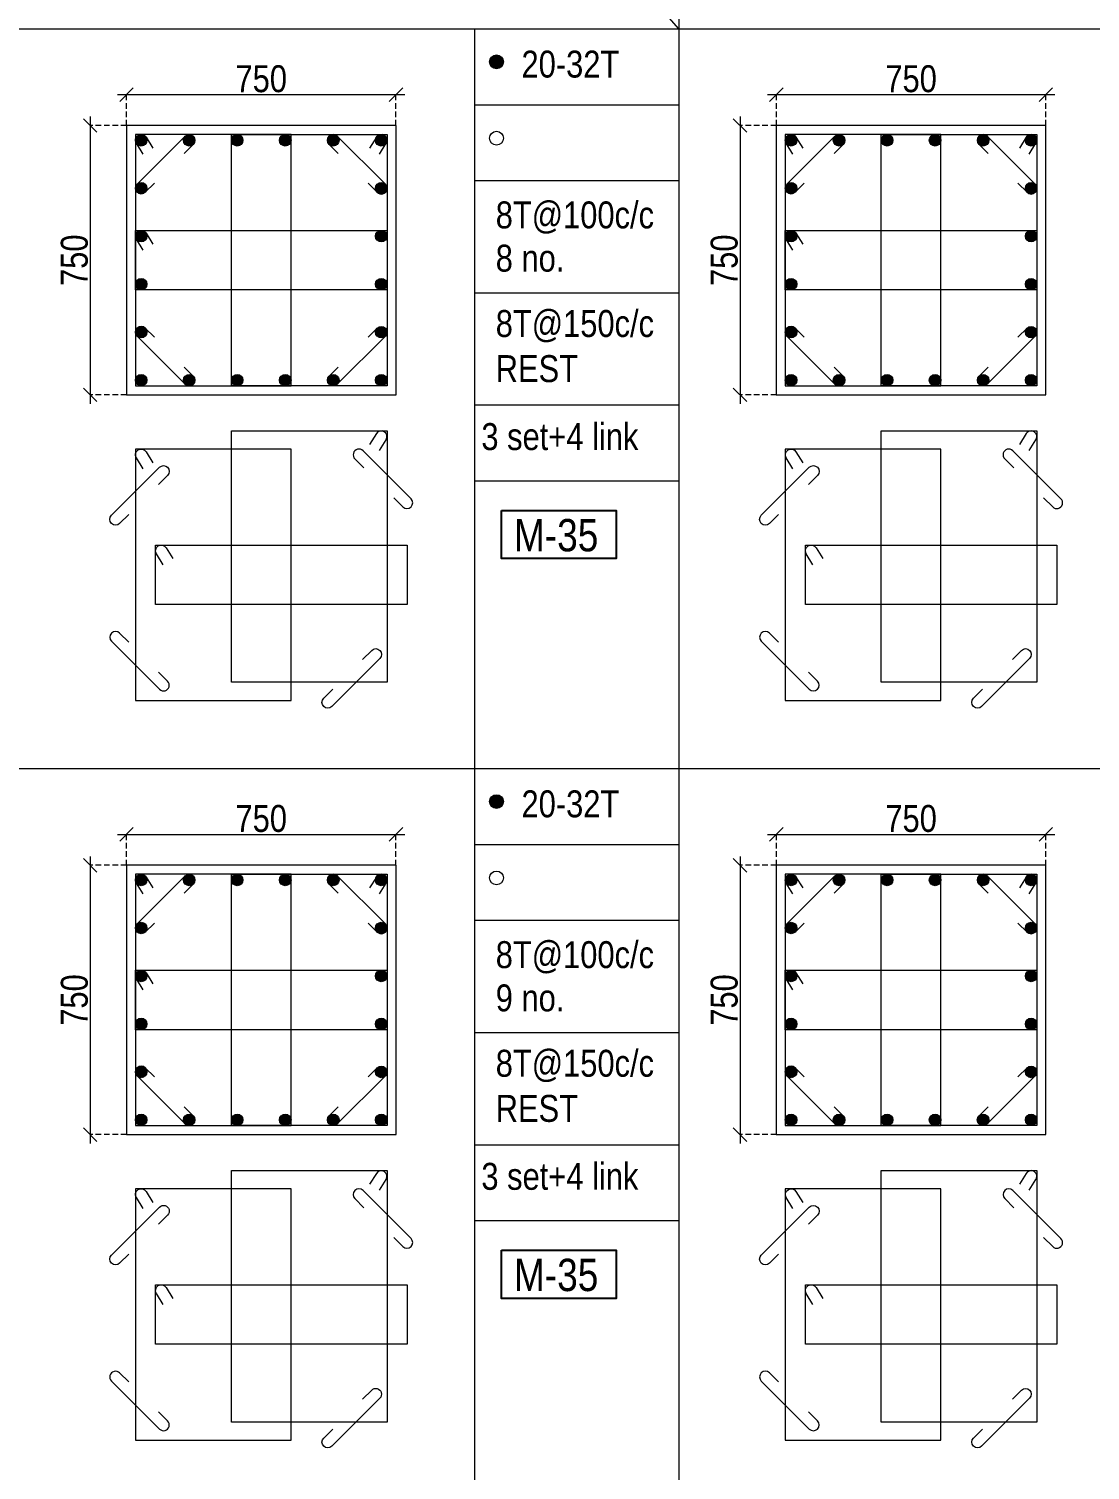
# Model space of a CAD drawing. Header units: millimetres. Extents: x 1112055 to 3390982, y -148532 to 766891.
# Drawn here: x 2265526 to 2277340, y 525023 to 541078 of the extents above; entities that cross this region are included whole.
import ezdxf
from ezdxf.enums import TextEntityAlignment as Align

# ---------------------------------------------------------------- set-up
doc = ezdxf.new("R2010")
doc.units = ezdxf.units.MM
doc.header["$PDMODE"] = 35
doc.header["$PDSIZE"] = -25
doc.linetypes.add('DASHED2', pattern=[0.375, 0.25, -0.125])
doc.linetypes.add('Hidden', pattern=[9.525, 6.35, -3.175])
for name, color, linetype, lineweight in [('B COL. SIZE DIM', 220, 'Continuous', 25), ('B COLSCH', 204, 'Continuous', 20), ('B COLUMN', 1, 'Hidden', 9), ('B STEEL', 34, 'Continuous', 15)]:
    doc.layers.add(name, color=color, linetype=linetype, lineweight=lineweight)
doc.layers.add('B TEXT', color=7, linetype='Continuous')
doc.styles.add('dim inside', font='romans.shx', dxfattribs={"width": 0.8, "height": 125})
doc.styles.add('SWINC', font='swissc.ttf')
doc.dimstyles.new('dim inside', dxfattribs={"dimtxt": 125, "dimasz": 100, "dimexe": 0, "dimexo": 0, "dimgap": 10, "dimtad": 0, "dimdec": 0, "dimzin": 0, "dimdsep": 46, "dimtxsty": 'dim inside', "dimblk": 'SMALL', "dimcen": 0.09, "dimadec": 0, "dimazin": 0, "dimtfac": 1, "dimtdec": 0, "dimtofl": 0, "dimtmove": 0, "dimatfit": 3, "dimfxl": 1, "dimtolj": 1, "dimtzin": 0, "dimarcsym": 2})

# ---------------------------------------------------------------- blocks, each defined once
blk = doc.blocks.new('_Oblique')
at = {"color": 0, "linetype": 'ByBlock', "lineweight": -2}
blk.add_line((-0.5, -0.5), (0.5, 0.5), dxfattribs=at)
blk = doc.blocks.new('*D3460')
at = {"layer": 'B COL. SIZE DIM', "color": 250, "lineweight": 9, "ltscale": 250, "transparency": 16777216}
blk.add_line((2266513, 540345), (2269713, 540345), dxfattribs=at)
at = {"layer": 'B COL. SIZE DIM', "color": 250, "linetype": 'DASHED2', "lineweight": 9, "ltscale": 250, "transparency": 16777216}
for p, q in [((2266613, 540000), (2266613, 540345)), ((2269613, 540000), (2269613, 540345))]:
    blk.add_line(p, q, dxfattribs=at)
at = {"layer": 'Defpoints', "color": 0, "transparency": 16777216}
for p in [(2269613, 540345), (2266613, 540000), (2269613, 540000)]:
    blk.add_point(p, dxfattribs=at)
at = {"layer": 'B COL. SIZE DIM', "color": 250, "lineweight": 9, "transparency": 16777216, "xscale": 150, "yscale": 150, "zscale": 150, "rotation": 180}
blk.add_blockref('_Oblique', (2266613, 540345), dxfattribs=at)
at = {"layer": 'B COL. SIZE DIM', "color": 250, "lineweight": 9, "transparency": 16777216, "xscale": 150, "yscale": 150, "zscale": 150}
blk.add_blockref('_Oblique', (2269613, 540345), dxfattribs=at)
at = {"layer": 'B COL. SIZE DIM', "color": 6, "transparency": 16777216, "insert": (2268113, 540520), "char_height": 300, "attachment_point": 5, "style": 'SWINC'}
blk.add_mtext('\\A1;750', dxfattribs=at)
blk = doc.blocks.new('*D3461')
at = {"layer": 'B COL. SIZE DIM', "color": 250, "lineweight": 9, "ltscale": 250, "transparency": 16777216}
blk.add_line((2266209, 540100), (2266209, 536900), dxfattribs=at)
at = {"layer": 'B COL. SIZE DIM', "color": 250, "linetype": 'DASHED2', "lineweight": 9, "ltscale": 250, "transparency": 16777216}
for p, q in [((2266613, 540000), (2266209, 540000)), ((2266613, 537000), (2266209, 537000))]:
    blk.add_line(p, q, dxfattribs=at)
at = {"layer": 'Defpoints', "color": 0, "transparency": 16777216}
for p in [(2266613, 540000), (2266209, 537000), (2266613, 537000)]:
    blk.add_point(p, dxfattribs=at)
at = {"layer": 'B COL. SIZE DIM', "color": 250, "lineweight": 9, "transparency": 16777216, "xscale": 150, "yscale": 150, "zscale": 150}
for p, rotation in [((2266209, 540000), 90), ((2266209, 537000), 270)]:
    blk.add_blockref('_Oblique', p, dxfattribs=dict(at, rotation=rotation))
at = {"layer": 'B COL. SIZE DIM', "color": 6, "transparency": 16777216, "insert": (2266034, 538500), "char_height": 300, "attachment_point": 5, "rotation": 90, "style": 'SWINC'}
blk.add_mtext('\\A1;750', dxfattribs=at)
blk = doc.blocks.new('*D3462')
at = {"layer": 'B COL. SIZE DIM', "color": 250, "lineweight": 9, "ltscale": 250, "transparency": 16777216}
blk.add_line((2266513, 532105), (2269713, 532105), dxfattribs=at)
at = {"layer": 'B COL. SIZE DIM', "color": 250, "linetype": 'DASHED2', "lineweight": 9, "ltscale": 250, "transparency": 16777216}
for p, q in [((2266613, 531760), (2266613, 532105)), ((2269613, 531760), (2269613, 532105))]:
    blk.add_line(p, q, dxfattribs=at)
at = {"layer": 'Defpoints', "color": 0, "transparency": 16777216}
for p in [(2269613, 532105), (2266613, 531760), (2269613, 531760)]:
    blk.add_point(p, dxfattribs=at)
at = {"layer": 'B COL. SIZE DIM', "color": 250, "lineweight": 9, "transparency": 16777216, "xscale": 150, "yscale": 150, "zscale": 150, "rotation": 180}
blk.add_blockref('_Oblique', (2266613, 532105), dxfattribs=at)
at = {"layer": 'B COL. SIZE DIM', "color": 250, "lineweight": 9, "transparency": 16777216, "xscale": 150, "yscale": 150, "zscale": 150}
blk.add_blockref('_Oblique', (2269613, 532105), dxfattribs=at)
at = {"layer": 'B COL. SIZE DIM', "color": 6, "transparency": 16777216, "insert": (2268113, 532280), "char_height": 300, "attachment_point": 5, "style": 'SWINC'}
blk.add_mtext('\\A1;750', dxfattribs=at)
blk = doc.blocks.new('*D3463')
at = {"layer": 'B COL. SIZE DIM', "color": 250, "lineweight": 9, "ltscale": 250, "transparency": 16777216}
blk.add_line((2266209, 531860), (2266209, 528660), dxfattribs=at)
at = {"layer": 'B COL. SIZE DIM', "color": 250, "linetype": 'DASHED2', "lineweight": 9, "ltscale": 250, "transparency": 16777216}
for p, q in [((2266613, 531760), (2266209, 531760)), ((2266613, 528760), (2266209, 528760))]:
    blk.add_line(p, q, dxfattribs=at)
at = {"layer": 'Defpoints', "color": 0, "transparency": 16777216}
for p in [(2266613, 531760), (2266209, 528760), (2266613, 528760)]:
    blk.add_point(p, dxfattribs=at)
at = {"layer": 'B COL. SIZE DIM', "color": 250, "lineweight": 9, "transparency": 16777216, "xscale": 150, "yscale": 150, "zscale": 150}
for p, rotation in [((2266209, 531760), 90), ((2266209, 528760), 270)]:
    blk.add_blockref('_Oblique', p, dxfattribs=dict(at, rotation=rotation))
at = {"layer": 'B COL. SIZE DIM', "color": 6, "transparency": 16777216, "insert": (2266034, 530260), "char_height": 300, "attachment_point": 5, "rotation": 90, "style": 'SWINC'}
blk.add_mtext('\\A1;750', dxfattribs=at)
blk = doc.blocks.new('*D3496')
at = {"layer": 'B COL. SIZE DIM', "color": 250, "lineweight": 9, "ltscale": 250, "transparency": 16777216}
blk.add_line((2273747, 540345), (2276947, 540345), dxfattribs=at)
at = {"layer": 'B COL. SIZE DIM', "color": 250, "linetype": 'DASHED2', "lineweight": 9, "ltscale": 250, "transparency": 16777216}
for p, q in [((2273847, 540000), (2273847, 540345)), ((2276847, 540000), (2276847, 540345))]:
    blk.add_line(p, q, dxfattribs=at)
at = {"layer": 'Defpoints', "color": 0, "transparency": 16777216}
for p in [(2276847, 540345), (2273847, 540000), (2276847, 540000)]:
    blk.add_point(p, dxfattribs=at)
at = {"layer": 'B COL. SIZE DIM', "color": 250, "lineweight": 9, "transparency": 16777216, "xscale": 150, "yscale": 150, "zscale": 150, "rotation": 180}
blk.add_blockref('_Oblique', (2273847, 540345), dxfattribs=at)
at = {"layer": 'B COL. SIZE DIM', "color": 250, "lineweight": 9, "transparency": 16777216, "xscale": 150, "yscale": 150, "zscale": 150}
blk.add_blockref('_Oblique', (2276847, 540345), dxfattribs=at)
at = {"layer": 'B COL. SIZE DIM', "color": 6, "transparency": 16777216, "insert": (2275347, 540520), "char_height": 300, "attachment_point": 5, "style": 'SWINC'}
blk.add_mtext('\\A1;750', dxfattribs=at)
blk = doc.blocks.new('*D3497')
at = {"layer": 'B COL. SIZE DIM', "color": 250, "lineweight": 9, "ltscale": 250, "transparency": 16777216}
blk.add_line((2273443, 540100), (2273443, 536900), dxfattribs=at)
at = {"layer": 'B COL. SIZE DIM', "color": 250, "linetype": 'DASHED2', "lineweight": 9, "ltscale": 250, "transparency": 16777216}
for p, q in [((2273847, 540000), (2273443, 540000)), ((2273847, 537000), (2273443, 537000))]:
    blk.add_line(p, q, dxfattribs=at)
at = {"layer": 'Defpoints', "color": 0, "transparency": 16777216}
for p in [(2273847, 540000), (2273443, 537000), (2273847, 537000)]:
    blk.add_point(p, dxfattribs=at)
at = {"layer": 'B COL. SIZE DIM', "color": 250, "lineweight": 9, "transparency": 16777216, "xscale": 150, "yscale": 150, "zscale": 150}
for p, rotation in [((2273443, 540000), 90), ((2273443, 537000), 270)]:
    blk.add_blockref('_Oblique', p, dxfattribs=dict(at, rotation=rotation))
at = {"layer": 'B COL. SIZE DIM', "color": 6, "transparency": 16777216, "insert": (2273268, 538500), "char_height": 300, "attachment_point": 5, "rotation": 90, "style": 'SWINC'}
blk.add_mtext('\\A1;750', dxfattribs=at)
blk = doc.blocks.new('*D3498')
at = {"layer": 'B COL. SIZE DIM', "color": 250, "lineweight": 9, "ltscale": 250, "transparency": 16777216}
blk.add_line((2273747, 532105), (2276947, 532105), dxfattribs=at)
at = {"layer": 'B COL. SIZE DIM', "color": 250, "linetype": 'DASHED2', "lineweight": 9, "ltscale": 250, "transparency": 16777216}
for p, q in [((2273847, 531760), (2273847, 532105)), ((2276847, 531760), (2276847, 532105))]:
    blk.add_line(p, q, dxfattribs=at)
at = {"layer": 'Defpoints', "color": 0, "transparency": 16777216}
for p in [(2276847, 532105), (2273847, 531760), (2276847, 531760)]:
    blk.add_point(p, dxfattribs=at)
at = {"layer": 'B COL. SIZE DIM', "color": 250, "lineweight": 9, "transparency": 16777216, "xscale": 150, "yscale": 150, "zscale": 150, "rotation": 180}
blk.add_blockref('_Oblique', (2273847, 532105), dxfattribs=at)
at = {"layer": 'B COL. SIZE DIM', "color": 250, "lineweight": 9, "transparency": 16777216, "xscale": 150, "yscale": 150, "zscale": 150}
blk.add_blockref('_Oblique', (2276847, 532105), dxfattribs=at)
at = {"layer": 'B COL. SIZE DIM', "color": 6, "transparency": 16777216, "insert": (2275347, 532280), "char_height": 300, "attachment_point": 5, "style": 'SWINC'}
blk.add_mtext('\\A1;750', dxfattribs=at)
blk = doc.blocks.new('*D3499')
at = {"layer": 'B COL. SIZE DIM', "color": 250, "lineweight": 9, "ltscale": 250, "transparency": 16777216}
blk.add_line((2273443, 531860), (2273443, 528660), dxfattribs=at)
at = {"layer": 'B COL. SIZE DIM', "color": 250, "linetype": 'DASHED2', "lineweight": 9, "ltscale": 250, "transparency": 16777216}
for p, q in [((2273847, 531760), (2273443, 531760)), ((2273847, 528760), (2273443, 528760))]:
    blk.add_line(p, q, dxfattribs=at)
at = {"layer": 'Defpoints', "color": 0, "transparency": 16777216}
for p in [(2273847, 531760), (2273443, 528760), (2273847, 528760)]:
    blk.add_point(p, dxfattribs=at)
at = {"layer": 'B COL. SIZE DIM', "color": 250, "lineweight": 9, "transparency": 16777216, "xscale": 150, "yscale": 150, "zscale": 150}
for p, rotation in [((2273443, 531760), 90), ((2273443, 528760), 270)]:
    blk.add_blockref('_Oblique', p, dxfattribs=dict(at, rotation=rotation))
at = {"layer": 'B COL. SIZE DIM', "color": 6, "transparency": 16777216, "insert": (2273268, 530260), "char_height": 300, "attachment_point": 5, "rotation": 90, "style": 'SWINC'}
blk.add_mtext('\\A1;750', dxfattribs=at)

msp = doc.modelspace()

# ---------------------------------------------------------------- hatches: boundary and pattern name
at = {"layer": 'B STEEL', "lineweight": 9, "ltscale": 0.5}
h = msp.add_hatch(color=34, dxfattribs=at)
edge = h.paths.add_edge_path()
edge.add_arc((2270731.6, 540709.4), 76.8, 0, 360)
h = msp.add_hatch(color=34, dxfattribs=at)
edge = h.paths.add_edge_path()
edge.add_arc((2266777.2, 539836.2), 64, 0, 360)
at = {"layer": 'B STEEL'}
h = msp.add_hatch(color=34, dxfattribs=at)
edge = h.paths.add_edge_path()
edge.add_arc((2267311.6, 539836.2), 64, 0, 360)
h = msp.add_hatch(color=34, dxfattribs=at)
edge = h.paths.add_edge_path()
edge.add_arc((2267846, 539836.2), 64, 0, 360)
h = msp.add_hatch(color=34, dxfattribs=at)
edge = h.paths.add_edge_path()
edge.add_arc((2268380.4, 539836.2), 64, 0, 360)
h = msp.add_hatch(color=34, dxfattribs=at)
edge = h.paths.add_edge_path()
edge.add_arc((2268914.8, 539836.2), 64, 0, 360)
at = {"layer": 'B STEEL', "lineweight": 9, "ltscale": 0.5}
h = msp.add_hatch(color=34, dxfattribs=at)
edge = h.paths.add_edge_path()
edge.add_arc((2269449.2, 539836.2), 64, 180, 540, ccw=False)
h = msp.add_hatch(color=34, dxfattribs=at)
edge = h.paths.add_edge_path()
edge.add_arc((2274010.8, 539836.2), 64, 0, 360)
at = {"layer": 'B STEEL'}
h = msp.add_hatch(color=34, dxfattribs=at)
edge = h.paths.add_edge_path()
edge.add_arc((2274545.2, 539836.2), 64, 0, 360)
h = msp.add_hatch(color=34, dxfattribs=at)
edge = h.paths.add_edge_path()
edge.add_arc((2275079.6, 539836.2), 64, 0, 360)
h = msp.add_hatch(color=34, dxfattribs=at)
edge = h.paths.add_edge_path()
edge.add_arc((2275614, 539836.2), 64, 0, 360)
h = msp.add_hatch(color=34, dxfattribs=at)
edge = h.paths.add_edge_path()
edge.add_arc((2276148.4, 539836.2), 64, 0, 360)
at = {"layer": 'B STEEL', "lineweight": 9, "ltscale": 0.5}
h = msp.add_hatch(color=34, dxfattribs=at)
edge = h.paths.add_edge_path()
edge.add_arc((2276682.7, 539836.2), 64, 180, 540, ccw=False)
at = {"layer": 'B STEEL'}
h = msp.add_hatch(color=34, dxfattribs=at)
edge = h.paths.add_edge_path()
edge.add_arc((2266777.2, 539301.8), 64, 0, 360)
h = msp.add_hatch(color=34, dxfattribs=at)
edge = h.paths.add_edge_path()
edge.add_arc((2269449.2, 539301.8), 64, 0, 360)
h = msp.add_hatch(color=34, dxfattribs=at)
edge = h.paths.add_edge_path()
edge.add_arc((2274010.8, 539301.8), 64, 0, 360)
h = msp.add_hatch(color=34, dxfattribs=at)
edge = h.paths.add_edge_path()
edge.add_arc((2276682.7, 539301.8), 64, 0, 360)
h = msp.add_hatch(color=34, dxfattribs=at)
edge = h.paths.add_edge_path()
edge.add_arc((2266777.2, 538767.4), 64, 0, 360)
h = msp.add_hatch(color=34, dxfattribs=at)
edge = h.paths.add_edge_path()
edge.add_arc((2269449.2, 538767.4), 64, 0, 360)
h = msp.add_hatch(color=34, dxfattribs=at)
edge = h.paths.add_edge_path()
edge.add_arc((2274010.8, 538767.4), 64, 0, 360)
h = msp.add_hatch(color=34, dxfattribs=at)
edge = h.paths.add_edge_path()
edge.add_arc((2276682.7, 538767.4), 64, 0, 360)
h = msp.add_hatch(color=34, dxfattribs=at)
edge = h.paths.add_edge_path()
edge.add_arc((2266777.2, 538233), 64, 0, 360)
h = msp.add_hatch(color=34, dxfattribs=at)
edge = h.paths.add_edge_path()
edge.add_arc((2269449.2, 538233), 64, 0, 360)
h = msp.add_hatch(color=34, dxfattribs=at)
edge = h.paths.add_edge_path()
edge.add_arc((2274010.8, 538233), 64, 0, 360)
h = msp.add_hatch(color=34, dxfattribs=at)
edge = h.paths.add_edge_path()
edge.add_arc((2276682.7, 538233), 64, 0, 360)
h = msp.add_hatch(color=34, dxfattribs=at)
edge = h.paths.add_edge_path()
edge.add_arc((2266777.2, 537698.6), 64, 0, 360)
h = msp.add_hatch(color=34, dxfattribs=at)
edge = h.paths.add_edge_path()
edge.add_arc((2269449.2, 537698.6), 64, 0, 360)
h = msp.add_hatch(color=34, dxfattribs=at)
edge = h.paths.add_edge_path()
edge.add_arc((2274010.8, 537698.6), 64, 0, 360)
h = msp.add_hatch(color=34, dxfattribs=at)
edge = h.paths.add_edge_path()
edge.add_arc((2276682.7, 537698.6), 64, 0, 360)
at = {"layer": 'B STEEL', "lineweight": 9, "ltscale": 0.5}
h = msp.add_hatch(color=34, dxfattribs=at)
edge = h.paths.add_edge_path()
edge.add_arc((2266777.2, 537164.2), 64, 0, 360, ccw=False)
at = {"layer": 'B STEEL'}
h = msp.add_hatch(color=34, dxfattribs=at)
edge = h.paths.add_edge_path()
edge.add_arc((2267311.6, 537164.2), 64, 0, 360)
h = msp.add_hatch(color=34, dxfattribs=at)
edge = h.paths.add_edge_path()
edge.add_arc((2267846, 537164.2), 64, 0, 360)
h = msp.add_hatch(color=34, dxfattribs=at)
edge = h.paths.add_edge_path()
edge.add_arc((2268380.4, 537164.2), 64, 0, 360)
h = msp.add_hatch(color=34, dxfattribs=at)
edge = h.paths.add_edge_path()
edge.add_arc((2268914.8, 537164.2), 64, 0, 360)
at = {"layer": 'B STEEL', "lineweight": 9, "ltscale": 0.5}
h = msp.add_hatch(color=34, dxfattribs=at)
edge = h.paths.add_edge_path()
edge.add_arc((2269449.2, 537164.2), 64, -180, 180)
h = msp.add_hatch(color=34, dxfattribs=at)
edge = h.paths.add_edge_path()
edge.add_arc((2274010.8, 537164.2), 64, 0, 360, ccw=False)
at = {"layer": 'B STEEL'}
h = msp.add_hatch(color=34, dxfattribs=at)
edge = h.paths.add_edge_path()
edge.add_arc((2274545.2, 537164.2), 64, 0, 360)
h = msp.add_hatch(color=34, dxfattribs=at)
edge = h.paths.add_edge_path()
edge.add_arc((2275079.6, 537164.2), 64, 0, 360)
h = msp.add_hatch(color=34, dxfattribs=at)
edge = h.paths.add_edge_path()
edge.add_arc((2275614, 537164.2), 64, 0, 360)
h = msp.add_hatch(color=34, dxfattribs=at)
edge = h.paths.add_edge_path()
edge.add_arc((2276148.4, 537164.2), 64, 0, 360)
at = {"layer": 'B STEEL', "lineweight": 9, "ltscale": 0.5}
h = msp.add_hatch(color=34, dxfattribs=at)
edge = h.paths.add_edge_path()
edge.add_arc((2276682.7, 537164.2), 64, -180, 180)
h = msp.add_hatch(color=34, dxfattribs=at)
edge = h.paths.add_edge_path()
edge.add_arc((2270731.6, 532469.5), 76.8, 0, 360)
h = msp.add_hatch(color=34, dxfattribs=at)
edge = h.paths.add_edge_path()
edge.add_arc((2266777.2, 531596.3), 64, 0, 360)
at = {"layer": 'B STEEL'}
h = msp.add_hatch(color=34, dxfattribs=at)
edge = h.paths.add_edge_path()
edge.add_arc((2267311.6, 531596.3), 64, 0, 360)
h = msp.add_hatch(color=34, dxfattribs=at)
edge = h.paths.add_edge_path()
edge.add_arc((2267846, 531596.3), 64, 0, 360)
h = msp.add_hatch(color=34, dxfattribs=at)
edge = h.paths.add_edge_path()
edge.add_arc((2268380.4, 531596.3), 64, 0, 360)
h = msp.add_hatch(color=34, dxfattribs=at)
edge = h.paths.add_edge_path()
edge.add_arc((2268914.8, 531596.3), 64, 0, 360)
at = {"layer": 'B STEEL', "lineweight": 9, "ltscale": 0.5}
h = msp.add_hatch(color=34, dxfattribs=at)
edge = h.paths.add_edge_path()
edge.add_arc((2269449.2, 531596.3), 64, 180, 540, ccw=False)
h = msp.add_hatch(color=34, dxfattribs=at)
edge = h.paths.add_edge_path()
edge.add_arc((2274010.8, 531596.3), 64, 0, 360)
at = {"layer": 'B STEEL'}
h = msp.add_hatch(color=34, dxfattribs=at)
edge = h.paths.add_edge_path()
edge.add_arc((2274545.2, 531596.3), 64, 0, 360)
h = msp.add_hatch(color=34, dxfattribs=at)
edge = h.paths.add_edge_path()
edge.add_arc((2275079.6, 531596.3), 64, 0, 360)
h = msp.add_hatch(color=34, dxfattribs=at)
edge = h.paths.add_edge_path()
edge.add_arc((2275614, 531596.3), 64, 0, 360)
h = msp.add_hatch(color=34, dxfattribs=at)
edge = h.paths.add_edge_path()
edge.add_arc((2276148.4, 531596.3), 64, 0, 360)
at = {"layer": 'B STEEL', "lineweight": 9, "ltscale": 0.5}
h = msp.add_hatch(color=34, dxfattribs=at)
edge = h.paths.add_edge_path()
edge.add_arc((2276682.7, 531596.3), 64, 180, 540, ccw=False)
at = {"layer": 'B STEEL'}
h = msp.add_hatch(color=34, dxfattribs=at)
edge = h.paths.add_edge_path()
edge.add_arc((2266777.2, 531062), 64, 0, 360)
h = msp.add_hatch(color=34, dxfattribs=at)
edge = h.paths.add_edge_path()
edge.add_arc((2269449.2, 531062), 64, 0, 360)
h = msp.add_hatch(color=34, dxfattribs=at)
edge = h.paths.add_edge_path()
edge.add_arc((2274010.8, 531062), 64, 0, 360)
h = msp.add_hatch(color=34, dxfattribs=at)
edge = h.paths.add_edge_path()
edge.add_arc((2276682.7, 531062), 64, 0, 360)
h = msp.add_hatch(color=34, dxfattribs=at)
edge = h.paths.add_edge_path()
edge.add_arc((2266777.2, 530527.6), 64, 0, 360)
h = msp.add_hatch(color=34, dxfattribs=at)
edge = h.paths.add_edge_path()
edge.add_arc((2269449.2, 530527.6), 64, 0, 360)
h = msp.add_hatch(color=34, dxfattribs=at)
edge = h.paths.add_edge_path()
edge.add_arc((2274010.8, 530527.6), 64, 0, 360)
h = msp.add_hatch(color=34, dxfattribs=at)
edge = h.paths.add_edge_path()
edge.add_arc((2276682.7, 530527.6), 64, 0, 360)
h = msp.add_hatch(color=34, dxfattribs=at)
edge = h.paths.add_edge_path()
edge.add_arc((2266777.2, 529993.2), 64, 0, 360)
h = msp.add_hatch(color=34, dxfattribs=at)
edge = h.paths.add_edge_path()
edge.add_arc((2269449.2, 529993.2), 64, 0, 360)
h = msp.add_hatch(color=34, dxfattribs=at)
edge = h.paths.add_edge_path()
edge.add_arc((2274010.8, 529993.2), 64, 0, 360)
h = msp.add_hatch(color=34, dxfattribs=at)
edge = h.paths.add_edge_path()
edge.add_arc((2276682.7, 529993.2), 64, 0, 360)
h = msp.add_hatch(color=34, dxfattribs=at)
edge = h.paths.add_edge_path()
edge.add_arc((2266777.2, 529458.8), 64, 0, 360)
h = msp.add_hatch(color=34, dxfattribs=at)
edge = h.paths.add_edge_path()
edge.add_arc((2269449.2, 529458.8), 64, 0, 360)
h = msp.add_hatch(color=34, dxfattribs=at)
edge = h.paths.add_edge_path()
edge.add_arc((2274010.8, 529458.8), 64, 0, 360)
h = msp.add_hatch(color=34, dxfattribs=at)
edge = h.paths.add_edge_path()
edge.add_arc((2276682.7, 529458.8), 64, 0, 360)
at = {"layer": 'B STEEL', "lineweight": 9, "ltscale": 0.5}
h = msp.add_hatch(color=34, dxfattribs=at)
edge = h.paths.add_edge_path()
edge.add_arc((2266777.2, 528924.4), 64, 0, 360, ccw=False)
at = {"layer": 'B STEEL'}
h = msp.add_hatch(color=34, dxfattribs=at)
edge = h.paths.add_edge_path()
edge.add_arc((2267311.6, 528924.4), 64, 0, 360)
h = msp.add_hatch(color=34, dxfattribs=at)
edge = h.paths.add_edge_path()
edge.add_arc((2267846, 528924.4), 64, 0, 360)
h = msp.add_hatch(color=34, dxfattribs=at)
edge = h.paths.add_edge_path()
edge.add_arc((2268380.4, 528924.4), 64, 0, 360)
h = msp.add_hatch(color=34, dxfattribs=at)
edge = h.paths.add_edge_path()
edge.add_arc((2268914.8, 528924.4), 64, 0, 360)
at = {"layer": 'B STEEL', "lineweight": 9, "ltscale": 0.5}
h = msp.add_hatch(color=34, dxfattribs=at)
edge = h.paths.add_edge_path()
edge.add_arc((2269449.2, 528924.4), 64, -180, 180)
h = msp.add_hatch(color=34, dxfattribs=at)
edge = h.paths.add_edge_path()
edge.add_arc((2274010.8, 528924.4), 64, 0, 360, ccw=False)
at = {"layer": 'B STEEL'}
h = msp.add_hatch(color=34, dxfattribs=at)
edge = h.paths.add_edge_path()
edge.add_arc((2274545.2, 528924.4), 64, 0, 360)
h = msp.add_hatch(color=34, dxfattribs=at)
edge = h.paths.add_edge_path()
edge.add_arc((2275079.6, 528924.4), 64, 0, 360)
h = msp.add_hatch(color=34, dxfattribs=at)
edge = h.paths.add_edge_path()
edge.add_arc((2275614, 528924.4), 64, 0, 360)
h = msp.add_hatch(color=34, dxfattribs=at)
edge = h.paths.add_edge_path()
edge.add_arc((2276148.4, 528924.4), 64, 0, 360)
at = {"layer": 'B STEEL', "lineweight": 9, "ltscale": 0.5}
h = msp.add_hatch(color=34, dxfattribs=at)
edge = h.paths.add_edge_path()
edge.add_arc((2276682.7, 528924.4), 64, -180, 180)

# ---------------------------------------------------------------- linework, layer by layer
at = {"layer": 'B COLSCH', "color": 250, "lineweight": 0}
for p, q in [((2272759.7, 565797.2), (2272759.7, 507483)), ((2210905.9, 541077.7), (2340021.1, 541077.7)), ((2270485.3, 541077.7), (2270485.3, 516358.1)), ((2270485.3, 540232.7), (2272759.7, 540232.7)), ((2270485.3, 539387.7), (2272759.7, 539387.7)), ((2270485.3, 538137.9), (2272759.7, 538137.9)), ((2270485.3, 536888.1), (2272759.7, 536888.1)), ((2270485.3, 536043.2), (2272759.7, 536043.2)), ((2210905.9, 532837.8), (2340021.1, 532837.8)), ((2270485.3, 531992.8), (2272759.7, 531992.8)), ((2270485.3, 531147.8), (2272759.7, 531147.8)), ((2270485.3, 529898.1), (2272759.7, 529898.1)), ((2270485.3, 528648.3), (2272759.7, 528648.3)), ((2270485.3, 527803.3), (2272759.7, 527803.3))]:
    msp.add_line(p, q, dxfattribs=at)
msp.add_lwpolyline([(2272759.7, 541077.7), (2272759.7, 541077.7), (2265526.1, 549317.5), (2272759.7, 557557.4), (2265526.1, 565797.2)], dxfattribs=at)
at = {"layer": 'B COLUMN', "color": 1, "linetype": 'ByBlock', "lineweight": 20}
for points in [[(2266613.2, 537000.2), (2269613.2, 537000.2), (2269613.2, 540000.2), (2266613.2, 540000.2)], [(2273846.8, 537000.2), (2276846.8, 537000.2), (2276846.8, 540000.2), (2273846.8, 540000.2)], [(2266613.2, 528760.4), (2269613.2, 528760.4), (2269613.2, 531760.4), (2266613.2, 531760.4)], [(2273846.8, 528760.4), (2276846.8, 528760.4), (2276846.8, 531760.4), (2273846.8, 531760.4)]]:
    msp.add_lwpolyline(points, close=True, dxfattribs=at)
at = {"layer": 'B STEEL', "color": 34, "lineweight": 9, "ltscale": 0.5}
for points in [[(2266713.2, 537100.2), (2268444.4, 537100.2), (2268444.4, 539900.2), (2266713.2, 539900.2)], [(2269513.2, 537100.2), (2267782, 537100.2), (2267782, 539900.2), (2269513.2, 539900.2)], [(2273946.8, 537100.2), (2275678, 537100.2), (2275678, 539900.2), (2273946.8, 539900.2)], [(2276746.8, 537100.2), (2275015.5, 537100.2), (2275015.5, 539900.2), (2276746.8, 539900.2)], [(2266713.2, 538831.4), (2269513.2, 538831.4), (2269513.2, 538169), (2266713.2, 538169)], [(2273946.8, 538831.4), (2276746.8, 538831.4), (2276746.8, 538169), (2273946.8, 538169)], [(2269513.2, 533799), (2267782, 533799), (2267782, 536599), (2269513.2, 536599)], [(2276746.8, 533799), (2275015.5, 533799), (2275015.5, 536599), (2276746.8, 536599)], [(2266713.2, 533596.6), (2268444.4, 533596.6), (2268444.4, 536396.6), (2266713.2, 536396.6)], [(2273946.8, 533596.6), (2275678, 533596.6), (2275678, 536396.6), (2273946.8, 536396.6)], [(2266936.4, 535327.8), (2269736.4, 535327.8), (2269736.4, 534665.4), (2266936.4, 534665.4)], [(2274169.9, 535327.8), (2276969.9, 535327.8), (2276969.9, 534665.4), (2274169.9, 534665.4)], [(2266713.2, 528860.4), (2268444.4, 528860.4), (2268444.4, 531660.4), (2266713.2, 531660.4)], [(2269513.2, 528860.4), (2267782, 528860.4), (2267782, 531660.4), (2269513.2, 531660.4)], [(2273946.8, 528860.4), (2275678, 528860.4), (2275678, 531660.4), (2273946.8, 531660.4)], [(2276746.8, 528860.4), (2275015.5, 528860.4), (2275015.5, 531660.4), (2276746.8, 531660.4)], [(2266713.2, 530591.6), (2269513.2, 530591.6), (2269513.2, 529929.1), (2266713.2, 529929.1)], [(2273946.8, 530591.6), (2276746.8, 530591.6), (2276746.8, 529929.1), (2273946.8, 529929.1)], [(2269513.2, 525559.2), (2267782, 525559.2), (2267782, 528359.2), (2269513.2, 528359.2)], [(2276746.8, 525559.2), (2275015.5, 525559.2), (2275015.5, 528359.2), (2276746.8, 528359.2)], [(2266713.2, 525356.8), (2268444.4, 525356.8), (2268444.4, 528156.8), (2266713.2, 528156.8)], [(2273946.8, 525356.8), (2275678, 525356.8), (2275678, 528156.8), (2273946.8, 528156.8)], [(2266936.4, 527088), (2269736.4, 527088), (2269736.4, 526425.6), (2266936.4, 526425.6)], [(2274169.9, 527088), (2276969.9, 527088), (2276969.9, 526425.6), (2274169.9, 526425.6)]]:
    msp.add_lwpolyline(points, close=True, dxfattribs=at)
for points in [[(2266797.5, 539681.2), (2266722.7, 539802.6, -1), (2266831.8, 539869.7), (2266906.5, 539748.3)], [(2266923.4, 539357.4), (2266822.5, 539256.5, -1), (2266732, 539347.1), (2267266.4, 539881.5, -1), (2267356.9, 539790.9), (2267256, 539690.1)], [(2269303.1, 539357.4), (2269403.9, 539256.5, 1), (2269494.5, 539347.1), (2268960.1, 539881.5, 1), (2268869.5, 539790.9), (2268970.4, 539690.1)], [(2269429, 539681.2), (2269503.7, 539802.6, 1), (2269394.7, 539869.7), (2269319.9, 539748.3)], [(2274031, 539681.2), (2273956.3, 539802.6, -1), (2274065.3, 539869.7), (2274140.1, 539748.3)], [(2274156.9, 539357.4), (2274056.1, 539256.5, -1), (2273965.5, 539347.1), (2274499.9, 539881.5, -1), (2274590.4, 539790.9), (2274489.6, 539690.1)], [(2276536.6, 539357.4), (2276637.5, 539256.5, 1), (2276728, 539347.1), (2276193.6, 539881.5, 1), (2276103.1, 539790.9), (2276203.9, 539690.1)], [(2276662.5, 539681.2), (2276737.3, 539802.6, 1), (2276628.2, 539869.7), (2276553.5, 539748.3)], [(2266797.5, 538612.4), (2266722.7, 538733.8, -1), (2266831.8, 538801), (2266906.5, 538679.5)], [(2274031, 538612.4), (2273956.3, 538733.8, -1), (2274065.3, 538801), (2274140.1, 538679.5)], [(2266923.4, 537643), (2266822.5, 537743.9, 1), (2266732, 537653.4), (2267266.4, 537119, 1), (2267356.9, 537209.5), (2267256, 537310.4)], [(2269303.1, 537643), (2269403.9, 537743.9, -1), (2269494.5, 537653.4), (2268960.1, 537119, -1), (2268869.5, 537209.5), (2268970.4, 537310.4)], [(2274156.9, 537643), (2274056.1, 537743.9, 1), (2273965.5, 537653.4), (2274499.9, 537119, 1), (2274590.4, 537209.5), (2274489.6, 537310.4)], [(2276536.6, 537643), (2276637.5, 537743.9, -1), (2276728, 537653.4), (2276193.6, 537119, -1), (2276103.1, 537209.5), (2276203.9, 537310.4)], [(2269429, 536380), (2269503.7, 536501.4, 1), (2269394.7, 536568.5), (2269319.9, 536447.1)], [(2276662.5, 536380), (2276737.3, 536501.4, 1), (2276628.2, 536568.5), (2276553.5, 536447.1)], [(2266797.5, 536177.6), (2266722.7, 536299.1, -1), (2266831.8, 536366.2), (2266906.5, 536244.7)], [(2269589, 535853.8), (2269689.9, 535753, 1), (2269780.4, 535843.5), (2269246, 536377.9, 1), (2269155.5, 536287.3), (2269256.4, 536186.5)], [(2274031, 536177.6), (2273956.3, 536299.1, -1), (2274065.3, 536366.2), (2274140.1, 536244.7)], [(2276822.6, 535853.8), (2276923.4, 535753, 1), (2277014, 535843.5), (2276479.6, 536377.9, 1), (2276389, 536287.3), (2276489.9, 536186.5)], [(2266637.4, 535669.2), (2266536.6, 535568.4, -1), (2266446, 535658.9), (2266980.4, 536193.3, -1), (2267071, 536102.8), (2266970.1, 536001.9)], [(2273871, 535669.2), (2273770.1, 535568.4, -1), (2273679.6, 535658.9), (2274214, 536193.3, -1), (2274304.5, 536102.8), (2274203.6, 536001.9)], [(2267020.6, 535108.8), (2266945.9, 535230.3, -1), (2267054.9, 535297.4), (2267129.7, 535175.9)], [(2274254.2, 535108.8), (2274179.4, 535230.3, -1), (2274288.5, 535297.4), (2274363.2, 535175.9)], [(2266637.4, 534244.9), (2266536.6, 534345.8, 1), (2266446, 534255.3), (2266980.4, 533720.9, 1), (2267071, 533811.4), (2266970.1, 533912.3)], [(2273871, 534244.9), (2273770.1, 534345.8, 1), (2273679.6, 534255.3), (2274214, 533720.9, 1), (2274304.5, 533811.4), (2274203.6, 533912.3)], [(2269241.6, 534053.8), (2269342.4, 534154.7, -1), (2269433, 534064.2), (2268898.6, 533529.8, -1), (2268808.1, 533620.3), (2268908.9, 533721.2)], [(2276475.1, 534053.8), (2276576, 534154.7, -1), (2276666.5, 534064.2), (2276132.1, 533529.8, -1), (2276041.6, 533620.3), (2276142.5, 533721.2)], [(2266797.5, 531441.3), (2266722.7, 531562.8, -1), (2266831.8, 531629.9), (2266906.5, 531508.4)], [(2266923.4, 531117.5), (2266822.5, 531016.7, -1), (2266732, 531107.2), (2267266.4, 531641.6, -1), (2267356.9, 531551.1), (2267256, 531450.2)], [(2269303.1, 531117.5), (2269403.9, 531016.7, 1), (2269494.5, 531107.2), (2268960.1, 531641.6, 1), (2268869.5, 531551.1), (2268970.4, 531450.2)], [(2269429, 531441.3), (2269503.7, 531562.8, 1), (2269394.7, 531629.9), (2269319.9, 531508.4)], [(2274031, 531441.3), (2273956.3, 531562.8, -1), (2274065.3, 531629.9), (2274140.1, 531508.4)], [(2274156.9, 531117.5), (2274056.1, 531016.7, -1), (2273965.5, 531107.2), (2274499.9, 531641.6, -1), (2274590.4, 531551.1), (2274489.6, 531450.2)], [(2276536.6, 531117.5), (2276637.5, 531016.7, 1), (2276728, 531107.2), (2276193.6, 531641.6, 1), (2276103.1, 531551.1), (2276203.9, 531450.2)], [(2276662.5, 531441.3), (2276737.3, 531562.8, 1), (2276628.2, 531629.9), (2276553.5, 531508.4)], [(2266797.5, 530372.5), (2266722.7, 530494, -1), (2266831.8, 530561.1), (2266906.5, 530439.6)], [(2274031, 530372.5), (2273956.3, 530494, -1), (2274065.3, 530561.1), (2274140.1, 530439.6)], [(2266923.4, 529403.2), (2266822.5, 529504, 1), (2266732, 529413.5), (2267266.4, 528879.1, 1), (2267356.9, 528969.7), (2267256, 529070.5)], [(2269303.1, 529403.2), (2269403.9, 529504, -1), (2269494.5, 529413.5), (2268960.1, 528879.1, -1), (2268869.5, 528969.7), (2268970.4, 529070.5)], [(2274156.9, 529403.2), (2274056.1, 529504, 1), (2273965.5, 529413.5), (2274499.9, 528879.1, 1), (2274590.4, 528969.7), (2274489.6, 529070.5)], [(2276536.6, 529403.2), (2276637.5, 529504, -1), (2276728, 529413.5), (2276193.6, 528879.1, -1), (2276103.1, 528969.7), (2276203.9, 529070.5)], [(2269429, 528140.1), (2269503.7, 528261.6, 1), (2269394.7, 528328.7), (2269319.9, 528207.2)], [(2276662.5, 528140.1), (2276737.3, 528261.6, 1), (2276628.2, 528328.7), (2276553.5, 528207.2)], [(2266797.5, 527937.7), (2266722.7, 528059.2, -1), (2266831.8, 528126.3), (2266906.5, 528004.8)], [(2269589, 527614), (2269689.9, 527513.1, 1), (2269780.4, 527603.6), (2269246, 528138, 1), (2269155.5, 528047.5), (2269256.4, 527946.6)], [(2274031, 527937.7), (2273956.3, 528059.2, -1), (2274065.3, 528126.3), (2274140.1, 528004.8)], [(2276822.6, 527614), (2276923.4, 527513.1, 1), (2277014, 527603.6), (2276479.6, 528138, 1), (2276389, 528047.5), (2276489.9, 527946.6)], [(2266637.4, 527429.4), (2266536.6, 527328.5, -1), (2266446, 527419.1), (2266980.4, 527953.5, -1), (2267071, 527862.9), (2266970.1, 527762.1)], [(2273871, 527429.4), (2273770.1, 527328.5, -1), (2273679.6, 527419.1), (2274214, 527953.5, -1), (2274304.5, 527862.9), (2274203.6, 527762.1)], [(2267020.6, 526868.9), (2266945.9, 526990.4, -1), (2267054.9, 527057.5), (2267129.7, 526936.1)], [(2274254.2, 526868.9), (2274179.4, 526990.4, -1), (2274288.5, 527057.5), (2274363.2, 526936.1)], [(2266637.4, 526005.1), (2266536.6, 526106, 1), (2266446, 526015.4), (2266980.4, 525481, 1), (2267071, 525571.6), (2266970.1, 525672.4)], [(2273871, 526005.1), (2273770.1, 526106, 1), (2273679.6, 526015.4), (2274214, 525481, 1), (2274304.5, 525571.6), (2274203.6, 525672.4)], [(2269241.6, 525814), (2269342.4, 525914.9, -1), (2269433, 525824.3), (2268898.6, 525289.9, -1), (2268808.1, 525380.5), (2268908.9, 525481.3)], [(2276475.1, 525814), (2276576, 525914.9, -1), (2276666.5, 525824.3), (2276132.1, 525289.9, -1), (2276041.6, 525380.5), (2276142.5, 525481.3)]]:
    msp.add_lwpolyline(points, format="xyb", dxfattribs=at)
for centre, radius in [((2270731.6, 540709.4), 76.8), ((2270731.6, 539859.1), 76.8), ((2266777.2, 539836.2), 64), ((2267311.6, 539836.2), 64), ((2267846, 539836.2), 64), ((2268380.4, 539836.2), 64), ((2268914.8, 539836.2), 64), ((2269449.2, 539836.2), 64), ((2274010.8, 539836.2), 64), ((2274545.2, 539836.2), 64), ((2275079.6, 539836.2), 64), ((2275614, 539836.2), 64), ((2276148.4, 539836.2), 64), ((2276682.7, 539836.2), 64), ((2266777.2, 539301.8), 64), ((2269449.2, 539301.8), 64), ((2274010.8, 539301.8), 64), ((2276682.7, 539301.8), 64), ((2266777.2, 538767.4), 64), ((2269449.2, 538767.4), 64), ((2274010.8, 538767.4), 64), ((2276682.7, 538767.4), 64), ((2266777.2, 538233), 64), ((2269449.2, 538233), 64), ((2274010.8, 538233), 64), ((2276682.7, 538233), 64), ((2266777.2, 537698.6), 64), ((2269449.2, 537698.6), 64), ((2274010.8, 537698.6), 64), ((2276682.7, 537698.6), 64), ((2266777.2, 537164.2), 64), ((2267311.6, 537164.2), 64), ((2267846, 537164.2), 64), ((2268380.4, 537164.2), 64), ((2268914.8, 537164.2), 64), ((2269449.2, 537164.2), 64), ((2274010.8, 537164.2), 64), ((2274545.2, 537164.2), 64), ((2275079.6, 537164.2), 64), ((2275614, 537164.2), 64), ((2276148.4, 537164.2), 64), ((2276682.7, 537164.2), 64), ((2270731.6, 532469.5), 76.8), ((2266777.2, 531596.3), 64), ((2267311.6, 531596.3), 64), ((2267846, 531596.3), 64), ((2268380.4, 531596.3), 64), ((2268914.8, 531596.3), 64), ((2269449.2, 531596.3), 64), ((2270731.6, 531619.3), 76.8), ((2274010.8, 531596.3), 64), ((2274545.2, 531596.3), 64), ((2275079.6, 531596.3), 64), ((2275614, 531596.3), 64), ((2276148.4, 531596.3), 64), ((2276682.7, 531596.3), 64), ((2266777.2, 531062), 64), ((2269449.2, 531062), 64), ((2274010.8, 531062), 64), ((2276682.7, 531062), 64), ((2266777.2, 530527.6), 64), ((2269449.2, 530527.6), 64), ((2274010.8, 530527.6), 64), ((2276682.7, 530527.6), 64), ((2266777.2, 529993.2), 64), ((2269449.2, 529993.2), 64), ((2274010.8, 529993.2), 64), ((2276682.7, 529993.2), 64), ((2266777.2, 529458.8), 64), ((2269449.2, 529458.8), 64), ((2274010.8, 529458.8), 64), ((2276682.7, 529458.8), 64), ((2266777.2, 528924.4), 64), ((2267311.6, 528924.4), 64), ((2267846, 528924.4), 64), ((2268380.4, 528924.4), 64), ((2268914.8, 528924.4), 64), ((2269449.2, 528924.4), 64), ((2274010.8, 528924.4), 64), ((2274545.2, 528924.4), 64), ((2275079.6, 528924.4), 64), ((2275614, 528924.4), 64), ((2276148.4, 528924.4), 64), ((2276682.7, 528924.4), 64)]:
    msp.add_circle(centre, radius, dxfattribs=at)
at = {"layer": 'B TEXT', "color": 1}
for points in [[(2270789, 535714.1), (2272063.6, 535714.1), (2272063.6, 535176.1), (2270789, 535176.1)], [(2270789, 527474.3), (2272063.6, 527474.3), (2272063.6, 526936.3), (2270789, 526936.3)]]:
    msp.add_lwpolyline(points, close=True, dxfattribs=at)

# ---------------------------------------------------------------- texts
at = {"layer": 'B TEXT', "style": 'SWINC'}
for s, p in [('20-32T', (2271010.1, 540534.8)), ('8T@100c/c', (2270723.2, 538855)), ('8 no.', (2270723.2, 538373.2)), ('8T@150c/c', (2270723.2, 537645.1)), ('REST', (2270723.2, 537142.7)), ('3 set+4 link', (2270563.5, 536385.7)), ('20-32T', (2271010.1, 532295)), ('8T@100c/c', (2270723.2, 530615.1)), ('9 no.', (2270723.2, 530133.4)), ('8T@150c/c', (2270723.2, 529405.2)), ('REST', (2270723.2, 528902.8)), ('3 set+4 link', (2270563.5, 528145.8))]:
    msp.add_text(s, height=300, dxfattribs=at).set_placement(p)
at = {"layer": 'B TEXT', "color": 1, "style": 'SWINC'}
for p in [(2270926.3, 535149.6), (2270926.3, 526909.8)]:
    msp.add_text('M-35', height=360, dxfattribs=at).set_placement(p, align=Align.BOTTOM_LEFT)

# ---------------------------------------------------------------- dimensions: what is measured, and where the dimension line sits
at = {"layer": 'B COL. SIZE DIM', "color": 250, "ltscale": 250}
for base, p1, p2, picture, middle in [((2269613.2, 540345.2), (2266613.2, 540000.2), (2269613.2, 540000.2), '*D3460', (2268113.2, 540520.2)), ((2276846.8, 540345.2), (2273846.8, 540000.2), (2276846.8, 540000.2), '*D3496', (2275346.8, 540520.2)), ((2269613.2, 532105.3), (2266613.2, 531760.4), (2269613.2, 531760.4), '*D3462', (2268113.2, 532280.3)), ((2276846.8, 532105.3), (2273846.8, 531760.4), (2276846.8, 531760.4), '*D3498', (2275346.8, 532280.3))]:
    dim = msp.add_linear_dim(base=base, p1=p1, p2=p2, dimstyle='dim inside', override={"dimtxt": 300, "dimasz": 150, "dimgap": 25, "dimtad": 3, "dimlfac": 0.25, "dimtxsty": 'SWINC', "dimblk1": 'Oblique', "dimblk2": 'Oblique', "dimsah": 1, "dimdle": 100, "dimclrd": 250, "dimclre": 250, "dimclrt": 6, "dimfxl": 1000, "dimlwd": 9, "dimlwe": 9}, dxfattribs=at)
    dim.commit()
    dim.dimension.update_dxf_attribs({"geometry": picture, "text_midpoint": middle})
for base, p1, p2, picture, middle in [((2266209.3, 537000.2), (2266613.2, 540000.2), (2266613.2, 537000.2), '*D3461', (2266034.3, 538500.2)), ((2273442.9, 537000.2), (2273846.8, 540000.2), (2273846.8, 537000.2), '*D3497', (2273267.9, 538500.2)), ((2266209.3, 528760.4), (2266613.2, 531760.4), (2266613.2, 528760.4), '*D3463', (2266034.3, 530260.4)), ((2273442.9, 528760.4), (2273846.8, 531760.4), (2273846.8, 528760.4), '*D3499', (2273267.9, 530260.4))]:
    dim = msp.add_linear_dim(base=base, p1=p1, p2=p2, angle=90, dimstyle='dim inside', override={"dimtxt": 300, "dimasz": 150, "dimgap": 25, "dimtad": 3, "dimlfac": 0.25, "dimtxsty": 'SWINC', "dimblk1": 'Oblique', "dimblk2": 'Oblique', "dimsah": 1, "dimdle": 100, "dimclrd": 250, "dimclre": 250, "dimclrt": 6, "dimfxl": 1000, "dimlwd": 9, "dimlwe": 9}, dxfattribs=at)
    dim.commit()
    dim.dimension.update_dxf_attribs({"geometry": picture, "text_midpoint": middle})

doc.saveas('drawing.dxf')
